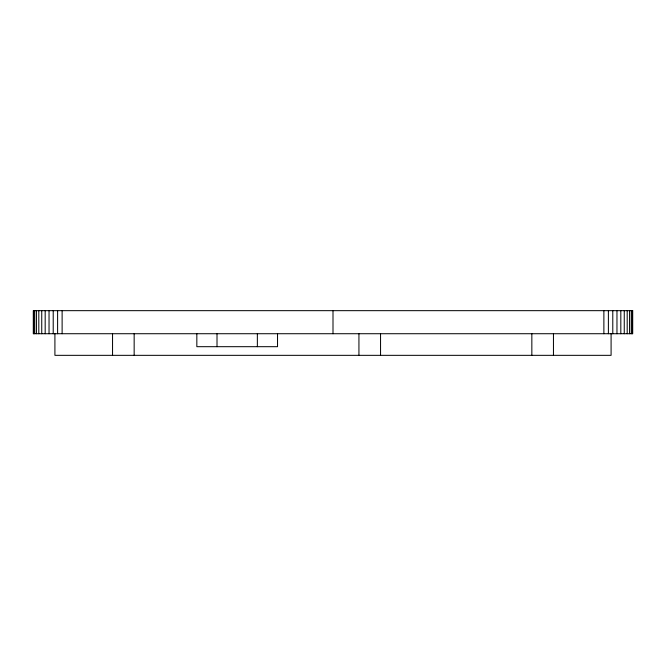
<?xml version="1.0" encoding="UTF-8"?>
<svg xmlns="http://www.w3.org/2000/svg" width="666" height="666" viewBox="0 0 666 666"><rect width="100%" height="100%" fill="white"/><g stroke="black" fill="none" stroke-linecap="round" stroke-linejoin="round"><path stroke-width="1" d="M632.342 310.664L632.342 333.724M631.293 310.664L631.293 333.724M629.561 310.664L629.561 333.724M627.197 310.664L627.197 333.724M624.258 310.664L624.258 333.724M620.82 310.664L620.82 333.724M616.966 310.664L616.966 333.724M612.787 310.664L612.787 333.724M611.088 333.724L611.088 355.336L54.912 355.336L54.912 333.724M608.391 310.664L608.391 333.724M603.879 310.664L603.879 333.724M553.454 333.724L553.454 355.336M531.843 333.724L531.843 355.336M380.552 333.724L380.552 355.336M358.932 333.724L358.932 355.336M333 310.664L333 333.724M277.531 333.724L277.531 346.686L196.836 346.686L196.836 333.724M257.359 333.724L257.359 346.686M217.008 333.724L217.008 346.686M134.157 333.724L134.157 355.336M112.546 333.724L112.546 355.336M62.121 310.664L62.121 333.724M57.609 310.664L57.609 333.724M53.213 310.664L53.213 333.724M49.034 310.664L49.034 333.724M45.18 310.664L45.18 333.724M41.742 310.664L41.742 333.724M38.803 310.664L38.803 333.724M36.439 310.664L36.439 333.724M34.707 310.664L34.707 333.724M33.658 310.664L33.658 333.724M632.7 310.664L33.3 310.664L33.3 333.724L632.7 333.724L632.7 310.664"/></g></svg>
